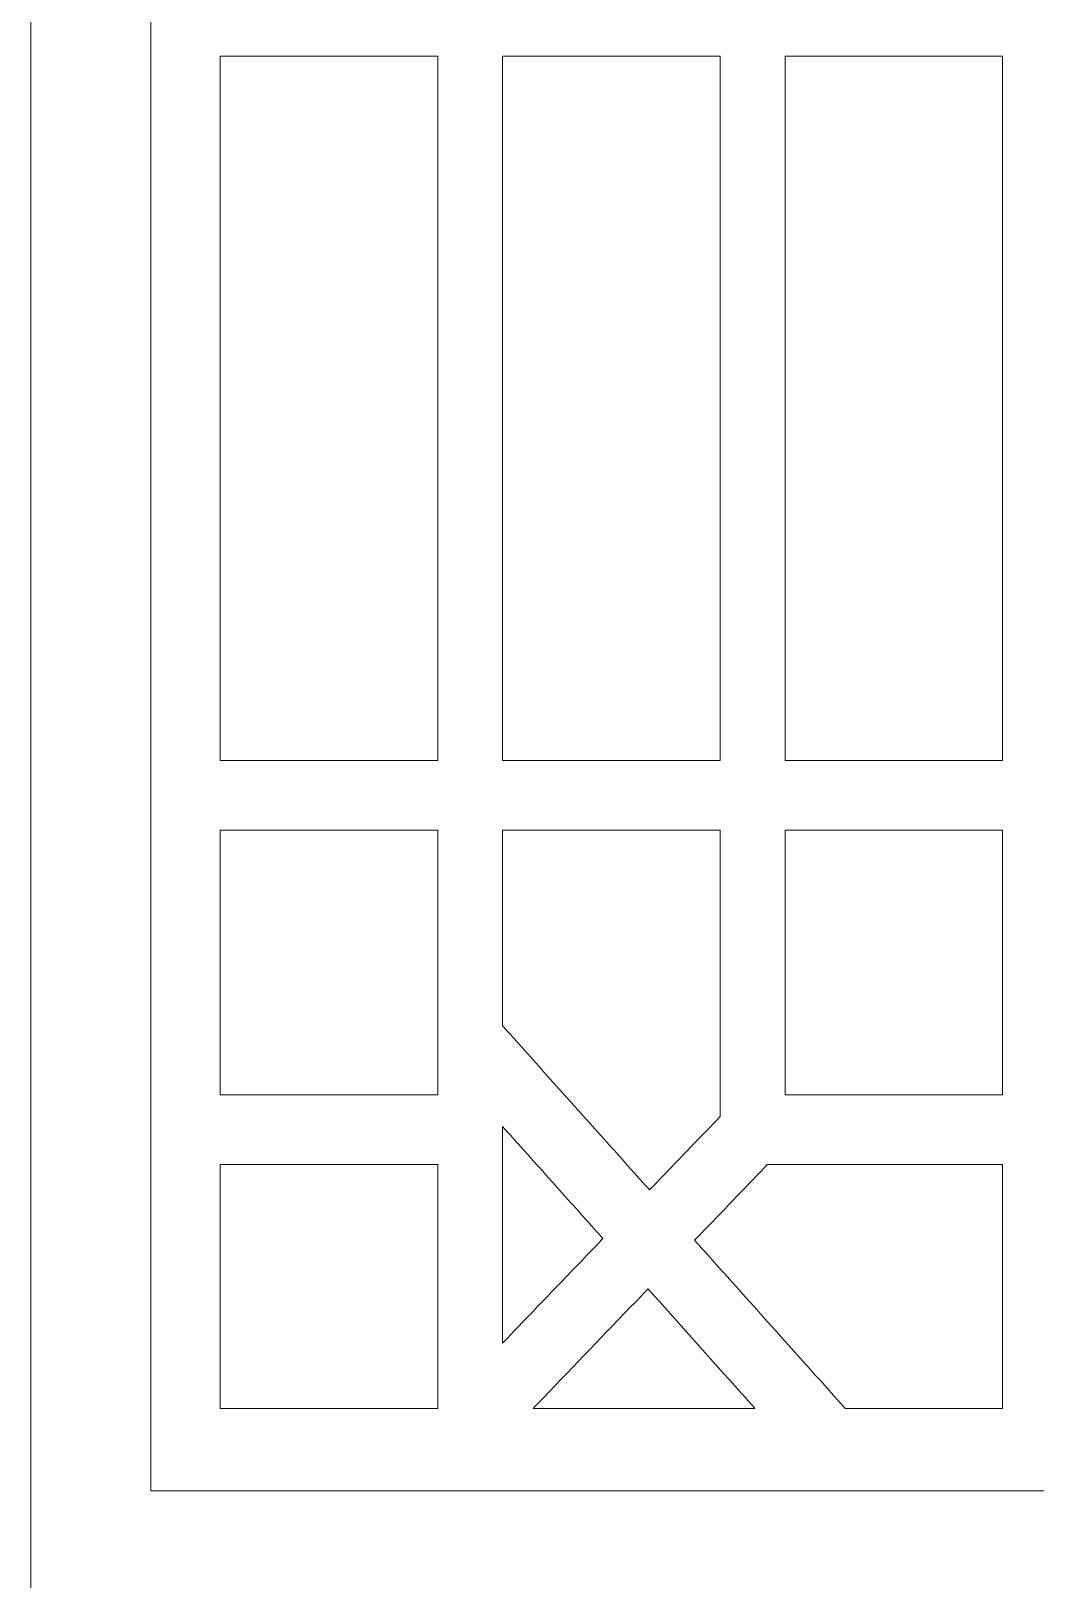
# Model space of a CAD drawing. Header units: centimetres. Extents: x -27.5 to -16.8, y -9.5 to 9.5.
# Drawn here: x -21.086 to -18.925, y -1.444 to 1.888 of the extents above; entities that cross this region are included whole.
import ezdxf

# ---------------------------------------------------------------- set-up
doc = ezdxf.new("R2010")
doc.units = ezdxf.units.CM
doc.header["$MEASUREMENT"] = 0
doc.layers.add('layer 1', color=7, linetype='Continuous')

msp = doc.modelspace()

# ---------------------------------------------------------------- linework, layer by layer
at = {"layer": 'layer 1', "color": 250, "lineweight": 9}
for points, knots in [([(-21.08554, 9.5), (-21.08554, 3.16667), (-21.08554, -3.16667), (-21.08554, -9.5), (-21.08554, -9.5), (-19.64491, -9.5), (-18.20427, -9.5), (-16.76367, -9.5), (-16.76367, -9.5), (-16.76367, -3.16667), (-16.76367, 3.16667), (-16.76367, 9.5), (-16.76367, 9.5), (-18.20427, 9.5), (-19.64491, 9.5), (-21.08554, 9.5)], [0, 0, 0, 0, 0.2, 0.2, 0.2, 0.2, 0.4, 0.4, 0.4, 0.4, 0.6, 0.6, 0.6, 0.6, 1, 1, 1, 1]), ([(-20.8272, -1.2539), (-20.8272, 2.24882), (-20.8272, 5.75153), (-20.8272, 9.25424), (-20.8272, 9.25424), (-19.5588, 9.25424), (-18.29036, 9.25424), (-17.02196, 9.25424), (-17.02196, 9.25424), (-17.02196, 5.75153), (-17.02196, 2.24882), (-17.02196, -1.2539), (-17.02196, -1.2539), (-18.29036, -1.2539), (-19.5588, -1.2539), (-20.8272, -1.2539)], [0, 0, 0, 0, 0.2, 0.2, 0.2, 0.2, 0.4, 0.4, 0.4, 0.4, 0.6, 0.6, 0.6, 0.6, 1, 1, 1, 1]), ([(-17.02196, -1.2539), (-17.02196, 2.24882), (-17.02196, 5.75153), (-17.02196, 9.25424), (-17.02196, 9.25424), (-18.29036, 9.25424), (-19.5588, 9.25424), (-20.8272, 9.25424), (-20.8272, 9.25424), (-20.8272, 5.75153), (-20.8272, 2.24882), (-20.8272, -1.2539), (-20.8272, -1.2539), (-19.5588, -1.2539), (-18.29036, -1.2539), (-17.02196, -1.2539)], [0, 0, 0, 0, 0.2, 0.2, 0.2, 0.2, 0.4, 0.4, 0.4, 0.4, 0.6, 0.6, 0.6, 0.6, 1, 1, 1, 1]), ([(-20.65877, 1.83314), (-20.51578, 1.83314), (-20.37272, 1.83314), (-20.22972, 1.83314), (-20.22972, 1.83314), (-20.22317, 1.83314), (-20.21666, 1.83314), (-20.21009, 1.83314), (-20.21009, 1.83314), (-20.21009, 1.82611), (-20.21009, 1.81903), (-20.21009, 1.81197), (-20.21009, 1.81197), (-20.21009, 1.32104), (-20.21009, 0.83007), (-20.21009, 0.33909), (-20.21009, 0.33909), (-20.21009, 0.33204), (-20.21009, 0.325), (-20.21009, 0.31795), (-20.21009, 0.31795), (-20.21666, 0.31795), (-20.22317, 0.31795), (-20.22972, 0.31795), (-20.22972, 0.31795), (-20.37272, 0.31795), (-20.51578, 0.31795), (-20.65877, 0.31795), (-20.65877, 0.31795), (-20.66533, 0.31795), (-20.67183, 0.31795), (-20.67838, 0.31795), (-20.67838, 0.31795), (-20.67838, 0.325), (-20.67838, 0.33204), (-20.67838, 0.33909), (-20.67838, 0.33909), (-20.67838, 0.83007), (-20.67838, 1.32104), (-20.67838, 1.81197), (-20.67838, 1.81197), (-20.67838, 1.81903), (-20.67838, 1.82611), (-20.67838, 1.83314), (-20.67838, 1.83314), (-20.67183, 1.83314), (-20.66533, 1.83314), (-20.65877, 1.83314)], [0, 0, 0, 0, 0.0769231, 0.0769231, 0.0769231, 0.0769231, 0.1538462, 0.1538462, 0.1538462, 0.1538462, 0.2307692, 0.2307692, 0.2307692, 0.2307692, 0.3076923, 0.3076923, 0.3076923, 0.3076923, 0.3846154, 0.3846154, 0.3846154, 0.3846154, 0.4615385, 0.4615385, 0.4615385, 0.4615385, 0.5384615, 0.5384615, 0.5384615, 0.5384615, 0.6153846, 0.6153846, 0.6153846, 0.6153846, 0.6923077, 0.6923077, 0.6923077, 0.6923077, 0.7692308, 0.7692308, 0.7692308, 0.7692308, 0.8461538, 0.8461538, 0.8461538, 0.8461538, 1, 1, 1, 1]), ([(-20.65877, 0.31795), (-20.51578, 0.31795), (-20.37272, 0.31795), (-20.22972, 0.31795), (-20.22972, 0.31795), (-20.22317, 0.31795), (-20.21666, 0.31795), (-20.21009, 0.31795), (-20.21009, 0.31795), (-20.21009, 0.325), (-20.21009, 0.33204), (-20.21009, 0.33909), (-20.21009, 0.33909), (-20.21009, 0.83007), (-20.21009, 1.32104), (-20.21009, 1.81197), (-20.21009, 1.81197), (-20.21009, 1.81903), (-20.21009, 1.82611), (-20.21009, 1.83314), (-20.21009, 1.83314), (-20.21666, 1.83314), (-20.22317, 1.83314), (-20.22972, 1.83314), (-20.22972, 1.83314), (-20.37272, 1.83314), (-20.51578, 1.83314), (-20.65877, 1.83314), (-20.65877, 1.83314), (-20.66533, 1.83314), (-20.67183, 1.83314), (-20.67838, 1.83314), (-20.67838, 1.83314), (-20.67838, 1.82611), (-20.67838, 1.81903), (-20.67838, 1.81197), (-20.67838, 1.81197), (-20.67838, 1.32104), (-20.67838, 0.83007), (-20.67838, 0.33909), (-20.67838, 0.33909), (-20.67838, 0.33204), (-20.67838, 0.325), (-20.67838, 0.31795), (-20.67838, 0.31795), (-20.67183, 0.31795), (-20.66533, 0.31795), (-20.65877, 0.31795)], [0, 0, 0, 0, 0.0769231, 0.0769231, 0.0769231, 0.0769231, 0.1538462, 0.1538462, 0.1538462, 0.1538462, 0.2307692, 0.2307692, 0.2307692, 0.2307692, 0.3076923, 0.3076923, 0.3076923, 0.3076923, 0.3846154, 0.3846154, 0.3846154, 0.3846154, 0.4615385, 0.4615385, 0.4615385, 0.4615385, 0.5384615, 0.5384615, 0.5384615, 0.5384615, 0.6153846, 0.6153846, 0.6153846, 0.6153846, 0.6923077, 0.6923077, 0.6923077, 0.6923077, 0.7692308, 0.7692308, 0.7692308, 0.7692308, 0.8461538, 0.8461538, 0.8461538, 0.8461538, 1, 1, 1, 1]), ([(-19.60224, 1.81197), (-19.60224, 1.32104), (-19.60224, 0.83007), (-19.60224, 0.33909), (-19.60224, 0.33909), (-19.60224, 0.33204), (-19.60224, 0.325), (-19.60224, 0.31795), (-19.60224, 0.31795), (-19.60879, 0.31795), (-19.61532, 0.31795), (-19.62187, 0.31795), (-19.62187, 0.31795), (-19.76486, 0.31795), (-19.9079, 0.31795), (-20.05092, 0.31795), (-20.05092, 0.31795), (-20.05747, 0.31795), (-20.06398, 0.31795), (-20.07053, 0.31795), (-20.07053, 0.31795), (-20.07053, 0.325), (-20.07053, 0.33204), (-20.07053, 0.33909), (-20.07053, 0.33909), (-20.07053, 0.83007), (-20.07053, 1.32104), (-20.07053, 1.81197), (-20.07053, 1.81197), (-20.07053, 1.81903), (-20.07053, 1.82611), (-20.07053, 1.83314), (-20.07053, 1.83314), (-20.06398, 1.83314), (-20.05747, 1.83314), (-20.05092, 1.83314), (-20.05092, 1.83314), (-19.9079, 1.83314), (-19.76486, 1.83314), (-19.62187, 1.83314), (-19.62187, 1.83314), (-19.61532, 1.83314), (-19.60879, 1.83314), (-19.60224, 1.83314), (-19.60224, 1.83314), (-19.60224, 1.82611), (-19.60224, 1.81903), (-19.60224, 1.81197)], [0, 0, 0, 0, 0.0769231, 0.0769231, 0.0769231, 0.0769231, 0.1538462, 0.1538462, 0.1538462, 0.1538462, 0.2307692, 0.2307692, 0.2307692, 0.2307692, 0.3076923, 0.3076923, 0.3076923, 0.3076923, 0.3846154, 0.3846154, 0.3846154, 0.3846154, 0.4615385, 0.4615385, 0.4615385, 0.4615385, 0.5384615, 0.5384615, 0.5384615, 0.5384615, 0.6153846, 0.6153846, 0.6153846, 0.6153846, 0.6923077, 0.6923077, 0.6923077, 0.6923077, 0.7692308, 0.7692308, 0.7692308, 0.7692308, 0.8461538, 0.8461538, 0.8461538, 0.8461538, 1, 1, 1, 1]), ([(-19.62187, 1.83314), (-19.76486, 1.83314), (-19.9079, 1.83314), (-20.05092, 1.83314), (-20.05092, 1.83314), (-20.05747, 1.83314), (-20.06398, 1.83314), (-20.07053, 1.83314), (-20.07053, 1.83314), (-20.07053, 1.82611), (-20.07053, 1.81903), (-20.07053, 1.81197), (-20.07053, 1.81197), (-20.07053, 1.32104), (-20.07053, 0.83007), (-20.07053, 0.33909), (-20.07053, 0.33909), (-20.07053, 0.33204), (-20.07053, 0.325), (-20.07053, 0.31795), (-20.07053, 0.31795), (-20.06398, 0.31795), (-20.05747, 0.31795), (-20.05092, 0.31795), (-20.05092, 0.31795), (-19.9079, 0.31795), (-19.76486, 0.31795), (-19.62187, 0.31795), (-19.62187, 0.31795), (-19.61532, 0.31795), (-19.60879, 0.31795), (-19.60224, 0.31795), (-19.60224, 0.31795), (-19.60224, 0.325), (-19.60224, 0.33204), (-19.60224, 0.33909), (-19.60224, 0.33909), (-19.60224, 0.83007), (-19.60224, 1.32104), (-19.60224, 1.81197), (-19.60224, 1.81197), (-19.60224, 1.81903), (-19.60224, 1.82611), (-19.60224, 1.83314), (-19.60224, 1.83314), (-19.60879, 1.83314), (-19.61532, 1.83314), (-19.62187, 1.83314)], [0, 0, 0, 0, 0.0769231, 0.0769231, 0.0769231, 0.0769231, 0.1538462, 0.1538462, 0.1538462, 0.1538462, 0.2307692, 0.2307692, 0.2307692, 0.2307692, 0.3076923, 0.3076923, 0.3076923, 0.3076923, 0.3846154, 0.3846154, 0.3846154, 0.3846154, 0.4615385, 0.4615385, 0.4615385, 0.4615385, 0.5384615, 0.5384615, 0.5384615, 0.5384615, 0.6153846, 0.6153846, 0.6153846, 0.6153846, 0.6923077, 0.6923077, 0.6923077, 0.6923077, 0.7692308, 0.7692308, 0.7692308, 0.7692308, 0.8461538, 0.8461538, 0.8461538, 0.8461538, 1, 1, 1, 1]), ([(-18.99438, 1.81197), (-18.99438, 1.32104), (-18.99438, 0.83007), (-18.99438, 0.33909), (-18.99438, 0.33909), (-18.99438, 0.33204), (-18.99438, 0.325), (-18.99438, 0.31795), (-18.99438, 0.31795), (-19.00089, 0.31795), (-19.00746, 0.31795), (-19.01397, 0.31795), (-19.01397, 0.31795), (-19.15701, 0.31795), (-19.30005, 0.31795), (-19.44307, 0.31795), (-19.44307, 0.31795), (-19.44962, 0.31795), (-19.45612, 0.31795), (-19.46268, 0.31795), (-19.46268, 0.31795), (-19.46268, 0.325), (-19.46268, 0.33204), (-19.46268, 0.33909), (-19.46268, 0.33909), (-19.46268, 0.83007), (-19.46268, 1.32104), (-19.46268, 1.81197), (-19.46268, 1.81197), (-19.46268, 1.81903), (-19.46268, 1.82611), (-19.46268, 1.83314), (-19.46268, 1.83314), (-19.45612, 1.83314), (-19.44962, 1.83314), (-19.44307, 1.83314), (-19.44307, 1.83314), (-19.30005, 1.83314), (-19.15701, 1.83314), (-19.01397, 1.83314), (-19.01397, 1.83314), (-19.00746, 1.83314), (-19.00089, 1.83314), (-18.99438, 1.83314), (-18.99438, 1.83314), (-18.99438, 1.82611), (-18.99438, 1.81903), (-18.99438, 1.81197)], [0, 0, 0, 0, 0.0769231, 0.0769231, 0.0769231, 0.0769231, 0.1538462, 0.1538462, 0.1538462, 0.1538462, 0.2307692, 0.2307692, 0.2307692, 0.2307692, 0.3076923, 0.3076923, 0.3076923, 0.3076923, 0.3846154, 0.3846154, 0.3846154, 0.3846154, 0.4615385, 0.4615385, 0.4615385, 0.4615385, 0.5384615, 0.5384615, 0.5384615, 0.5384615, 0.6153846, 0.6153846, 0.6153846, 0.6153846, 0.6923077, 0.6923077, 0.6923077, 0.6923077, 0.7692308, 0.7692308, 0.7692308, 0.7692308, 0.8461538, 0.8461538, 0.8461538, 0.8461538, 1, 1, 1, 1]), ([(-18.99438, 0.33909), (-18.99438, 0.83007), (-18.99438, 1.32104), (-18.99438, 1.81197), (-18.99438, 1.81197), (-18.99438, 1.81903), (-18.99438, 1.82611), (-18.99438, 1.83314), (-18.99438, 1.83314), (-19.00089, 1.83314), (-19.00746, 1.83314), (-19.01397, 1.83314), (-19.01397, 1.83314), (-19.15701, 1.83314), (-19.30005, 1.83314), (-19.44307, 1.83314), (-19.44307, 1.83314), (-19.44962, 1.83314), (-19.45612, 1.83314), (-19.46268, 1.83314), (-19.46268, 1.83314), (-19.46268, 1.82611), (-19.46268, 1.81903), (-19.46268, 1.81197), (-19.46268, 1.81197), (-19.46268, 1.32104), (-19.46268, 0.83007), (-19.46268, 0.33909), (-19.46268, 0.33909), (-19.46268, 0.33204), (-19.46268, 0.325), (-19.46268, 0.31795), (-19.46268, 0.31795), (-19.45612, 0.31795), (-19.44962, 0.31795), (-19.44307, 0.31795), (-19.44307, 0.31795), (-19.30005, 0.31795), (-19.15701, 0.31795), (-19.01397, 0.31795), (-19.01397, 0.31795), (-19.00746, 0.31795), (-19.00089, 0.31795), (-18.99438, 0.31795), (-18.99438, 0.31795), (-18.99438, 0.325), (-18.99438, 0.33204), (-18.99438, 0.33909)], [0, 0, 0, 0, 0.0769231, 0.0769231, 0.0769231, 0.0769231, 0.1538462, 0.1538462, 0.1538462, 0.1538462, 0.2307692, 0.2307692, 0.2307692, 0.2307692, 0.3076923, 0.3076923, 0.3076923, 0.3076923, 0.3846154, 0.3846154, 0.3846154, 0.3846154, 0.4615385, 0.4615385, 0.4615385, 0.4615385, 0.5384615, 0.5384615, 0.5384615, 0.5384615, 0.6153846, 0.6153846, 0.6153846, 0.6153846, 0.6923077, 0.6923077, 0.6923077, 0.6923077, 0.7692308, 0.7692308, 0.7692308, 0.7692308, 0.8461538, 0.8461538, 0.8461538, 0.8461538, 1, 1, 1, 1]), ([(-20.65877, 0.16749), (-20.51578, 0.16749), (-20.37272, 0.16749), (-20.22972, 0.16749), (-20.22972, 0.16749), (-20.22317, 0.16749), (-20.21666, 0.16749), (-20.21009, 0.16749), (-20.21009, 0.16749), (-20.21009, 0.16041), (-20.21009, 0.15335), (-20.21009, 0.14632), (-20.21009, 0.14632), (-20.21009, -0.02928), (-20.21009, -0.20482), (-20.21009, -0.38039), (-20.21009, -0.38039), (-20.21009, -0.38745), (-20.21009, -0.39448), (-20.21009, -0.40154), (-20.21009, -0.40154), (-20.21666, -0.40154), (-20.22317, -0.40154), (-20.22972, -0.40154), (-20.22972, -0.40154), (-20.37272, -0.40154), (-20.51578, -0.40154), (-20.65877, -0.40154), (-20.65877, -0.40154), (-20.66533, -0.40154), (-20.67183, -0.40154), (-20.67838, -0.40154), (-20.67838, -0.40154), (-20.67838, -0.39448), (-20.67838, -0.38745), (-20.67838, -0.38039), (-20.67838, -0.38039), (-20.67838, -0.20482), (-20.67838, -0.02928), (-20.67838, 0.14632), (-20.67838, 0.14632), (-20.67838, 0.15335), (-20.67838, 0.16041), (-20.67838, 0.16749), (-20.67838, 0.16749), (-20.67183, 0.16749), (-20.66533, 0.16749), (-20.65877, 0.16749)], [0, 0, 0, 0, 0.0769231, 0.0769231, 0.0769231, 0.0769231, 0.1538462, 0.1538462, 0.1538462, 0.1538462, 0.2307692, 0.2307692, 0.2307692, 0.2307692, 0.3076923, 0.3076923, 0.3076923, 0.3076923, 0.3846154, 0.3846154, 0.3846154, 0.3846154, 0.4615385, 0.4615385, 0.4615385, 0.4615385, 0.5384615, 0.5384615, 0.5384615, 0.5384615, 0.6153846, 0.6153846, 0.6153846, 0.6153846, 0.6923077, 0.6923077, 0.6923077, 0.6923077, 0.7692308, 0.7692308, 0.7692308, 0.7692308, 0.8461538, 0.8461538, 0.8461538, 0.8461538, 1, 1, 1, 1]), ([(-20.65877, -0.40154), (-20.51578, -0.40154), (-20.37272, -0.40154), (-20.22972, -0.40154), (-20.22972, -0.40154), (-20.22317, -0.40154), (-20.21666, -0.40154), (-20.21009, -0.40154), (-20.21009, -0.40154), (-20.21009, -0.39448), (-20.21009, -0.38745), (-20.21009, -0.38039), (-20.21009, -0.38039), (-20.21009, -0.20482), (-20.21009, -0.02928), (-20.21009, 0.14632), (-20.21009, 0.14632), (-20.21009, 0.15335), (-20.21009, 0.16041), (-20.21009, 0.16749), (-20.21009, 0.16749), (-20.21666, 0.16749), (-20.22317, 0.16749), (-20.22972, 0.16749), (-20.22972, 0.16749), (-20.37272, 0.16749), (-20.51578, 0.16749), (-20.65877, 0.16749), (-20.65877, 0.16749), (-20.66533, 0.16749), (-20.67183, 0.16749), (-20.67838, 0.16749), (-20.67838, 0.16749), (-20.67838, 0.16041), (-20.67838, 0.15335), (-20.67838, 0.14632), (-20.67838, 0.14632), (-20.67838, -0.02928), (-20.67838, -0.20482), (-20.67838, -0.38039), (-20.67838, -0.38039), (-20.67838, -0.38745), (-20.67838, -0.39448), (-20.67838, -0.40154), (-20.67838, -0.40154), (-20.67183, -0.40154), (-20.66533, -0.40154), (-20.65877, -0.40154)], [0, 0, 0, 0, 0.0769231, 0.0769231, 0.0769231, 0.0769231, 0.1538462, 0.1538462, 0.1538462, 0.1538462, 0.2307692, 0.2307692, 0.2307692, 0.2307692, 0.3076923, 0.3076923, 0.3076923, 0.3076923, 0.3846154, 0.3846154, 0.3846154, 0.3846154, 0.4615385, 0.4615385, 0.4615385, 0.4615385, 0.5384615, 0.5384615, 0.5384615, 0.5384615, 0.6153846, 0.6153846, 0.6153846, 0.6153846, 0.6923077, 0.6923077, 0.6923077, 0.6923077, 0.7692308, 0.7692308, 0.7692308, 0.7692308, 0.8461538, 0.8461538, 0.8461538, 0.8461538, 1, 1, 1, 1]), ([(-19.60824, -0.45471), (-19.65215, -0.50044), (-19.69614, -0.54621), (-19.74005, -0.59195), (-19.74005, -0.59195), (-19.74477, -0.59683), (-19.74942, -0.60174), (-19.75416, -0.60662), (-19.75416, -0.60662), (-19.7587, -0.60158), (-19.76324, -0.59649), (-19.76779, -0.59143), (-19.76779, -0.59143), (-19.86687, -0.48078), (-19.96591, -0.37018), (-20.06501, -0.25953), (-20.06501, -0.25953), (-20.06687, -0.25747), (-20.06867, -0.25543), (-20.07053, -0.25337), (-20.07053, -0.25337), (-20.07053, -0.25053), (-20.07053, -0.24769), (-20.07053, -0.24484), (-20.07053, -0.24484), (-20.07053, -0.11447), (-20.07053, 0.01595), (-20.07053, 0.14632), (-20.07053, 0.14632), (-20.07053, 0.15335), (-20.07053, 0.16041), (-20.07053, 0.16749), (-20.07053, 0.16749), (-20.06398, 0.16749), (-20.05747, 0.16749), (-20.05092, 0.16749), (-20.05092, 0.16749), (-19.9079, 0.16749), (-19.76486, 0.16749), (-19.62187, 0.16749), (-19.62187, 0.16749), (-19.61532, 0.16749), (-19.60879, 0.16749), (-19.60224, 0.16749), (-19.60224, 0.16749), (-19.60224, 0.16041), (-19.60224, 0.15335), (-19.60224, 0.14632), (-19.60224, 0.14632), (-19.60224, -0.04893), (-19.60224, -0.2442), (-19.60224, -0.43948), (-19.60224, -0.43948), (-19.60224, -0.44248), (-19.60224, -0.44548), (-19.60224, -0.44848), (-19.60224, -0.44848), (-19.60423, -0.45052), (-19.60624, -0.4526), (-19.60824, -0.45471)], [0, 0, 0, 0, 0.0625, 0.0625, 0.0625, 0.0625, 0.125, 0.125, 0.125, 0.125, 0.1875, 0.1875, 0.1875, 0.1875, 0.25, 0.25, 0.25, 0.25, 0.3125, 0.3125, 0.3125, 0.3125, 0.375, 0.375, 0.375, 0.375, 0.4375, 0.4375, 0.4375, 0.4375, 0.5, 0.5, 0.5, 0.5, 0.5625, 0.5625, 0.5625, 0.5625, 0.625, 0.625, 0.625, 0.625, 0.6875, 0.6875, 0.6875, 0.6875, 0.75, 0.75, 0.75, 0.75, 0.8125, 0.8125, 0.8125, 0.8125, 0.875, 0.875, 0.875, 0.875, 1, 1, 1, 1]), ([(-19.60224, -0.43948), (-19.60224, -0.2442), (-19.60224, -0.04893), (-19.60224, 0.14632), (-19.60224, 0.14632), (-19.60224, 0.15335), (-19.60224, 0.16041), (-19.60224, 0.16749), (-19.60224, 0.16749), (-19.60879, 0.16749), (-19.61532, 0.16749), (-19.62187, 0.16749), (-19.62187, 0.16749), (-19.76486, 0.16749), (-19.9079, 0.16749), (-20.05092, 0.16749), (-20.05092, 0.16749), (-20.05747, 0.16749), (-20.06398, 0.16749), (-20.07053, 0.16749), (-20.07053, 0.16749), (-20.07053, 0.16041), (-20.07053, 0.15335), (-20.07053, 0.14632), (-20.07053, 0.14632), (-20.07053, 0.01595), (-20.07053, -0.11447), (-20.07053, -0.24484), (-20.07053, -0.24484), (-20.07053, -0.24769), (-20.07053, -0.25053), (-20.07053, -0.25337), (-20.07053, -0.25337), (-20.06867, -0.25543), (-20.06687, -0.25747), (-20.06501, -0.25953), (-20.06501, -0.25953), (-19.96591, -0.37018), (-19.86687, -0.48078), (-19.76779, -0.59143), (-19.76779, -0.59143), (-19.76324, -0.59649), (-19.7587, -0.60158), (-19.75416, -0.60662), (-19.75416, -0.60662), (-19.74942, -0.60174), (-19.74477, -0.59683), (-19.74005, -0.59195), (-19.74005, -0.59195), (-19.69614, -0.54621), (-19.65215, -0.50044), (-19.60824, -0.45471), (-19.60824, -0.45471), (-19.60624, -0.4526), (-19.60423, -0.45052), (-19.60224, -0.44848), (-19.60224, -0.44848), (-19.60224, -0.44548), (-19.60224, -0.44248), (-19.60224, -0.43948)], [0, 0, 0, 0, 0.0625, 0.0625, 0.0625, 0.0625, 0.125, 0.125, 0.125, 0.125, 0.1875, 0.1875, 0.1875, 0.1875, 0.25, 0.25, 0.25, 0.25, 0.3125, 0.3125, 0.3125, 0.3125, 0.375, 0.375, 0.375, 0.375, 0.4375, 0.4375, 0.4375, 0.4375, 0.5, 0.5, 0.5, 0.5, 0.5625, 0.5625, 0.5625, 0.5625, 0.625, 0.625, 0.625, 0.625, 0.6875, 0.6875, 0.6875, 0.6875, 0.75, 0.75, 0.75, 0.75, 0.8125, 0.8125, 0.8125, 0.8125, 0.875, 0.875, 0.875, 0.875, 1, 1, 1, 1]), ([(-18.99438, 0.14632), (-18.99438, -0.02928), (-18.99438, -0.20482), (-18.99438, -0.38039), (-18.99438, -0.38039), (-18.99438, -0.38745), (-18.99438, -0.39448), (-18.99438, -0.40154), (-18.99438, -0.40154), (-19.00089, -0.40154), (-19.00746, -0.40154), (-19.01397, -0.40154), (-19.01397, -0.40154), (-19.15701, -0.40154), (-19.30005, -0.40154), (-19.44307, -0.40154), (-19.44307, -0.40154), (-19.44962, -0.40154), (-19.45612, -0.40154), (-19.46268, -0.40154), (-19.46268, -0.40154), (-19.46268, -0.39448), (-19.46268, -0.38745), (-19.46268, -0.38039), (-19.46268, -0.38039), (-19.46268, -0.20482), (-19.46268, -0.02928), (-19.46268, 0.14632), (-19.46268, 0.14632), (-19.46268, 0.15335), (-19.46268, 0.16041), (-19.46268, 0.16749), (-19.46268, 0.16749), (-19.45612, 0.16749), (-19.44962, 0.16749), (-19.44307, 0.16749), (-19.44307, 0.16749), (-19.30005, 0.16749), (-19.15701, 0.16749), (-19.01397, 0.16749), (-19.01397, 0.16749), (-19.00746, 0.16749), (-19.00089, 0.16749), (-18.99438, 0.16749), (-18.99438, 0.16749), (-18.99438, 0.16041), (-18.99438, 0.15335), (-18.99438, 0.14632)], [0, 0, 0, 0, 0.0769231, 0.0769231, 0.0769231, 0.0769231, 0.1538462, 0.1538462, 0.1538462, 0.1538462, 0.2307692, 0.2307692, 0.2307692, 0.2307692, 0.3076923, 0.3076923, 0.3076923, 0.3076923, 0.3846154, 0.3846154, 0.3846154, 0.3846154, 0.4615385, 0.4615385, 0.4615385, 0.4615385, 0.5384615, 0.5384615, 0.5384615, 0.5384615, 0.6153846, 0.6153846, 0.6153846, 0.6153846, 0.6923077, 0.6923077, 0.6923077, 0.6923077, 0.7692308, 0.7692308, 0.7692308, 0.7692308, 0.8461538, 0.8461538, 0.8461538, 0.8461538, 1, 1, 1, 1]), ([(-18.99438, -0.38039), (-18.99438, -0.20482), (-18.99438, -0.02928), (-18.99438, 0.14632), (-18.99438, 0.14632), (-18.99438, 0.15335), (-18.99438, 0.16041), (-18.99438, 0.16749), (-18.99438, 0.16749), (-19.00089, 0.16749), (-19.00746, 0.16749), (-19.01397, 0.16749), (-19.01397, 0.16749), (-19.15701, 0.16749), (-19.30005, 0.16749), (-19.44307, 0.16749), (-19.44307, 0.16749), (-19.44962, 0.16749), (-19.45612, 0.16749), (-19.46268, 0.16749), (-19.46268, 0.16749), (-19.46268, 0.16041), (-19.46268, 0.15335), (-19.46268, 0.14632), (-19.46268, 0.14632), (-19.46268, -0.02928), (-19.46268, -0.20482), (-19.46268, -0.38039), (-19.46268, -0.38039), (-19.46268, -0.38745), (-19.46268, -0.39448), (-19.46268, -0.40154), (-19.46268, -0.40154), (-19.45612, -0.40154), (-19.44962, -0.40154), (-19.44307, -0.40154), (-19.44307, -0.40154), (-19.30005, -0.40154), (-19.15701, -0.40154), (-19.01397, -0.40154), (-19.01397, -0.40154), (-19.00746, -0.40154), (-19.00089, -0.40154), (-18.99438, -0.40154), (-18.99438, -0.40154), (-18.99438, -0.39448), (-18.99438, -0.38745), (-18.99438, -0.38039)], [0, 0, 0, 0, 0.0769231, 0.0769231, 0.0769231, 0.0769231, 0.1538462, 0.1538462, 0.1538462, 0.1538462, 0.2307692, 0.2307692, 0.2307692, 0.2307692, 0.3076923, 0.3076923, 0.3076923, 0.3076923, 0.3846154, 0.3846154, 0.3846154, 0.3846154, 0.4615385, 0.4615385, 0.4615385, 0.4615385, 0.5384615, 0.5384615, 0.5384615, 0.5384615, 0.6153846, 0.6153846, 0.6153846, 0.6153846, 0.6923077, 0.6923077, 0.6923077, 0.6923077, 0.7692308, 0.7692308, 0.7692308, 0.7692308, 0.8461538, 0.8461538, 0.8461538, 0.8461538, 1, 1, 1, 1]), ([(-20.03683, -0.50765), (-19.98059, -0.57044), (-19.9244, -0.63319), (-19.86818, -0.69596), (-19.86818, -0.69596), (-19.86364, -0.70107), (-19.85911, -0.70611), (-19.85455, -0.71117), (-19.85455, -0.71117), (-19.85925, -0.7161), (-19.86394, -0.72098), (-19.86864, -0.72588), (-19.86864, -0.72588), (-19.92488, -0.78441), (-19.98107, -0.84292), (-20.03729, -0.90147), (-20.03729, -0.90147), (-20.04838, -0.91299), (-20.05944, -0.92452), (-20.07053, -0.93604), (-20.07053, -0.93604), (-20.07053, -0.91948), (-20.07053, -0.90287), (-20.07053, -0.88626), (-20.07053, -0.88626), (-20.07053, -0.76494), (-20.07053, -0.64364), (-20.07053, -0.52234), (-20.07053, -0.52234), (-20.07053, -0.50493), (-20.07053, -0.48749), (-20.07053, -0.47006), (-20.07053, -0.47006), (-20.05928, -0.48259), (-20.04808, -0.4951), (-20.03683, -0.50765)], [0, 0, 0, 0, 0.1, 0.1, 0.1, 0.1, 0.2, 0.2, 0.2, 0.2, 0.3, 0.3, 0.3, 0.3, 0.4, 0.4, 0.4, 0.4, 0.5, 0.5, 0.5, 0.5, 0.6, 0.6, 0.6, 0.6, 0.7, 0.7, 0.7, 0.7, 0.8, 0.8, 0.8, 0.8, 1, 1, 1, 1]), ([(-20.07053, -0.52234), (-20.07053, -0.64364), (-20.07053, -0.76494), (-20.07053, -0.88626), (-20.07053, -0.88626), (-20.07053, -0.90287), (-20.07053, -0.91948), (-20.07053, -0.93604), (-20.07053, -0.93604), (-20.05944, -0.92452), (-20.04838, -0.91299), (-20.03729, -0.90147), (-20.03729, -0.90147), (-19.98107, -0.84292), (-19.92488, -0.78441), (-19.86864, -0.72588), (-19.86864, -0.72588), (-19.86394, -0.72098), (-19.85925, -0.7161), (-19.85455, -0.71117), (-19.85455, -0.71117), (-19.85911, -0.70611), (-19.86364, -0.70107), (-19.86818, -0.69596), (-19.86818, -0.69596), (-19.9244, -0.63319), (-19.98059, -0.57044), (-20.03683, -0.50765), (-20.03683, -0.50765), (-20.04808, -0.4951), (-20.05928, -0.48259), (-20.07053, -0.47006), (-20.07053, -0.47006), (-20.07053, -0.48749), (-20.07053, -0.50493), (-20.07053, -0.52234)], [0, 0, 0, 0, 0.1, 0.1, 0.1, 0.1, 0.2, 0.2, 0.2, 0.2, 0.3, 0.3, 0.3, 0.3, 0.4, 0.4, 0.4, 0.4, 0.5, 0.5, 0.5, 0.5, 0.6, 0.6, 0.6, 0.6, 0.7, 0.7, 0.7, 0.7, 0.8, 0.8, 0.8, 0.8, 1, 1, 1, 1]), ([(-20.65877, -0.55205), (-20.51578, -0.55205), (-20.37272, -0.55205), (-20.22972, -0.55205), (-20.22972, -0.55205), (-20.22317, -0.55205), (-20.21666, -0.55205), (-20.21009, -0.55205), (-20.21009, -0.55205), (-20.21009, -0.55908), (-20.21009, -0.56614), (-20.21009, -0.57317), (-20.21009, -0.57317), (-20.21009, -0.73392), (-20.21009, -0.89469), (-20.21009, -1.05542), (-20.21009, -1.05542), (-20.21009, -1.06247), (-20.21009, -1.06951), (-20.21009, -1.07656), (-20.21009, -1.07656), (-20.21666, -1.07656), (-20.22317, -1.07656), (-20.22972, -1.07656), (-20.22972, -1.07656), (-20.37272, -1.07656), (-20.51578, -1.07656), (-20.65877, -1.07656), (-20.65877, -1.07656), (-20.66533, -1.07656), (-20.67183, -1.07656), (-20.67838, -1.07656), (-20.67838, -1.07656), (-20.67838, -1.06951), (-20.67838, -1.06247), (-20.67838, -1.05542), (-20.67838, -1.05542), (-20.67838, -0.89469), (-20.67838, -0.73392), (-20.67838, -0.57317), (-20.67838, -0.57317), (-20.67838, -0.56614), (-20.67838, -0.55908), (-20.67838, -0.55205), (-20.67838, -0.55205), (-20.67183, -0.55205), (-20.66533, -0.55205), (-20.65877, -0.55205)], [0, 0, 0, 0, 0.0769231, 0.0769231, 0.0769231, 0.0769231, 0.1538462, 0.1538462, 0.1538462, 0.1538462, 0.2307692, 0.2307692, 0.2307692, 0.2307692, 0.3076923, 0.3076923, 0.3076923, 0.3076923, 0.3846154, 0.3846154, 0.3846154, 0.3846154, 0.4615385, 0.4615385, 0.4615385, 0.4615385, 0.5384615, 0.5384615, 0.5384615, 0.5384615, 0.6153846, 0.6153846, 0.6153846, 0.6153846, 0.6923077, 0.6923077, 0.6923077, 0.6923077, 0.7692308, 0.7692308, 0.7692308, 0.7692308, 0.8461538, 0.8461538, 0.8461538, 0.8461538, 1, 1, 1, 1]), ([(-20.65877, -1.07656), (-20.51578, -1.07656), (-20.37272, -1.07656), (-20.22972, -1.07656), (-20.22972, -1.07656), (-20.22317, -1.07656), (-20.21666, -1.07656), (-20.21009, -1.07656), (-20.21009, -1.07656), (-20.21009, -1.06951), (-20.21009, -1.06247), (-20.21009, -1.05542), (-20.21009, -1.05542), (-20.21009, -0.89469), (-20.21009, -0.73392), (-20.21009, -0.57317), (-20.21009, -0.57317), (-20.21009, -0.56614), (-20.21009, -0.55908), (-20.21009, -0.55205), (-20.21009, -0.55205), (-20.21666, -0.55205), (-20.22317, -0.55205), (-20.22972, -0.55205), (-20.22972, -0.55205), (-20.37272, -0.55205), (-20.51578, -0.55205), (-20.65877, -0.55205), (-20.65877, -0.55205), (-20.66533, -0.55205), (-20.67183, -0.55205), (-20.67838, -0.55205), (-20.67838, -0.55205), (-20.67838, -0.55908), (-20.67838, -0.56614), (-20.67838, -0.57317), (-20.67838, -0.57317), (-20.67838, -0.73392), (-20.67838, -0.89469), (-20.67838, -1.05542), (-20.67838, -1.05542), (-20.67838, -1.06247), (-20.67838, -1.06951), (-20.67838, -1.07656), (-20.67838, -1.07656), (-20.67183, -1.07656), (-20.66533, -1.07656), (-20.65877, -1.07656)], [0, 0, 0, 0, 0.0769231, 0.0769231, 0.0769231, 0.0769231, 0.1538462, 0.1538462, 0.1538462, 0.1538462, 0.2307692, 0.2307692, 0.2307692, 0.2307692, 0.3076923, 0.3076923, 0.3076923, 0.3076923, 0.3846154, 0.3846154, 0.3846154, 0.3846154, 0.4615385, 0.4615385, 0.4615385, 0.4615385, 0.5384615, 0.5384615, 0.5384615, 0.5384615, 0.6153846, 0.6153846, 0.6153846, 0.6153846, 0.6923077, 0.6923077, 0.6923077, 0.6923077, 0.7692308, 0.7692308, 0.7692308, 0.7692308, 0.8461538, 0.8461538, 0.8461538, 0.8461538, 1, 1, 1, 1]), ([(-18.99438, -0.57317), (-18.99438, -0.73392), (-18.99438, -0.89469), (-18.99438, -1.05542), (-18.99438, -1.05542), (-18.99438, -1.06247), (-18.99438, -1.06951), (-18.99438, -1.07656), (-18.99438, -1.07656), (-19.00089, -1.07656), (-19.00746, -1.07656), (-19.01397, -1.07656), (-19.01397, -1.07656), (-19.11763, -1.07656), (-19.22129, -1.07656), (-19.32495, -1.07656), (-19.32495, -1.07656), (-19.32777, -1.07656), (-19.33052, -1.07656), (-19.33329, -1.07656), (-19.33329, -1.07656), (-19.33521, -1.07441), (-19.33714, -1.07225), (-19.33909, -1.0701), (-19.33909, -1.0701), (-19.44057, -0.95677), (-19.54208, -0.84344), (-19.64356, -0.73009), (-19.64356, -0.73009), (-19.6481, -0.72505), (-19.65268, -0.71994), (-19.65717, -0.7149), (-19.65717, -0.7149), (-19.65252, -0.71003), (-19.64778, -0.70508), (-19.64308, -0.7002), (-19.64308, -0.7002), (-19.59754, -0.6528), (-19.55202, -0.6054), (-19.50652, -0.55798), (-19.50652, -0.55798), (-19.50458, -0.55599), (-19.50267, -0.55402), (-19.5008, -0.55205), (-19.5008, -0.55205), (-19.49816, -0.55205), (-19.4955, -0.55205), (-19.49285, -0.55205), (-19.49285, -0.55205), (-19.47628, -0.55205), (-19.45968, -0.55205), (-19.44307, -0.55205), (-19.44307, -0.55205), (-19.30005, -0.55205), (-19.15701, -0.55205), (-19.01397, -0.55205), (-19.01397, -0.55205), (-19.00746, -0.55205), (-19.00089, -0.55205), (-18.99438, -0.55205), (-18.99438, -0.55205), (-18.99438, -0.55908), (-18.99438, -0.56614), (-18.99438, -0.57317)], [0, 0, 0, 0, 0.0588235, 0.0588235, 0.0588235, 0.0588235, 0.1176471, 0.1176471, 0.1176471, 0.1176471, 0.1764706, 0.1764706, 0.1764706, 0.1764706, 0.2352941, 0.2352941, 0.2352941, 0.2352941, 0.2941176, 0.2941176, 0.2941176, 0.2941176, 0.3529412, 0.3529412, 0.3529412, 0.3529412, 0.4117647, 0.4117647, 0.4117647, 0.4117647, 0.4705882, 0.4705882, 0.4705882, 0.4705882, 0.5294118, 0.5294118, 0.5294118, 0.5294118, 0.5882353, 0.5882353, 0.5882353, 0.5882353, 0.6470588, 0.6470588, 0.6470588, 0.6470588, 0.7058824, 0.7058824, 0.7058824, 0.7058824, 0.7647059, 0.7647059, 0.7647059, 0.7647059, 0.8235294, 0.8235294, 0.8235294, 0.8235294, 0.8823529, 0.8823529, 0.8823529, 0.8823529, 1, 1, 1, 1]), ([(-18.99438, -1.05542), (-18.99438, -0.89469), (-18.99438, -0.73392), (-18.99438, -0.57317), (-18.99438, -0.57317), (-18.99438, -0.56614), (-18.99438, -0.55908), (-18.99438, -0.55205), (-18.99438, -0.55205), (-19.00089, -0.55205), (-19.00746, -0.55205), (-19.01397, -0.55205), (-19.01397, -0.55205), (-19.15701, -0.55205), (-19.30005, -0.55205), (-19.44307, -0.55205), (-19.44307, -0.55205), (-19.45968, -0.55205), (-19.47628, -0.55205), (-19.49285, -0.55205), (-19.49285, -0.55205), (-19.4955, -0.55205), (-19.49816, -0.55205), (-19.5008, -0.55205), (-19.5008, -0.55205), (-19.50267, -0.55402), (-19.50458, -0.55599), (-19.50652, -0.55798), (-19.50652, -0.55798), (-19.55202, -0.6054), (-19.59754, -0.6528), (-19.64308, -0.7002), (-19.64308, -0.7002), (-19.64778, -0.70508), (-19.65252, -0.71003), (-19.65717, -0.7149), (-19.65717, -0.7149), (-19.65268, -0.71994), (-19.6481, -0.72505), (-19.64356, -0.73009), (-19.64356, -0.73009), (-19.54208, -0.84344), (-19.44057, -0.95677), (-19.33909, -1.0701), (-19.33909, -1.0701), (-19.33714, -1.07225), (-19.33521, -1.07441), (-19.33329, -1.07656), (-19.33329, -1.07656), (-19.33052, -1.07656), (-19.32777, -1.07656), (-19.32495, -1.07656), (-19.32495, -1.07656), (-19.22129, -1.07656), (-19.11763, -1.07656), (-19.01397, -1.07656), (-19.01397, -1.07656), (-19.00746, -1.07656), (-19.00089, -1.07656), (-18.99438, -1.07656), (-18.99438, -1.07656), (-18.99438, -1.06951), (-18.99438, -1.06247), (-18.99438, -1.05542)], [0, 0, 0, 0, 0.0588235, 0.0588235, 0.0588235, 0.0588235, 0.1176471, 0.1176471, 0.1176471, 0.1176471, 0.1764706, 0.1764706, 0.1764706, 0.1764706, 0.2352941, 0.2352941, 0.2352941, 0.2352941, 0.2941176, 0.2941176, 0.2941176, 0.2941176, 0.3529412, 0.3529412, 0.3529412, 0.3529412, 0.4117647, 0.4117647, 0.4117647, 0.4117647, 0.4705882, 0.4705882, 0.4705882, 0.4705882, 0.5294118, 0.5294118, 0.5294118, 0.5294118, 0.5882353, 0.5882353, 0.5882353, 0.5882353, 0.6470588, 0.6470588, 0.6470588, 0.6470588, 0.7058824, 0.7058824, 0.7058824, 0.7058824, 0.7647059, 0.7647059, 0.7647059, 0.7647059, 0.8235294, 0.8235294, 0.8235294, 0.8235294, 0.8823529, 0.8823529, 0.8823529, 0.8823529, 1, 1, 1, 1]), ([(-19.96962, -1.04023), (-19.90364, -0.97153), (-19.83767, -0.90282), (-19.77169, -0.83412), (-19.77169, -0.83412), (-19.76699, -0.82922), (-19.7623, -0.82434), (-19.7576, -0.81944), (-19.7576, -0.81944), (-19.75306, -0.8245), (-19.74853, -0.82958), (-19.74399, -0.83462), (-19.74399, -0.83462), (-19.68246, -0.90333), (-19.62095, -0.97203), (-19.5594, -1.04073), (-19.5594, -1.04073), (-19.5487, -1.05269), (-19.538, -1.0646), (-19.5273, -1.07656), (-19.5273, -1.07656), (-19.5427, -1.07656), (-19.55811, -1.07656), (-19.57353, -1.07656), (-19.57353, -1.07656), (-19.70102, -1.07656), (-19.8285, -1.07656), (-19.95601, -1.07656), (-19.95601, -1.07656), (-19.97218, -1.07656), (-19.98838, -1.07656), (-20.00455, -1.07656), (-20.00455, -1.07656), (-19.99292, -1.06444), (-19.98128, -1.05235), (-19.96962, -1.04023)], [0, 0, 0, 0, 0.1, 0.1, 0.1, 0.1, 0.2, 0.2, 0.2, 0.2, 0.3, 0.3, 0.3, 0.3, 0.4, 0.4, 0.4, 0.4, 0.5, 0.5, 0.5, 0.5, 0.6, 0.6, 0.6, 0.6, 0.7, 0.7, 0.7, 0.7, 0.8, 0.8, 0.8, 0.8, 1, 1, 1, 1]), ([(-19.95601, -1.07656), (-19.8285, -1.07656), (-19.70102, -1.07656), (-19.57353, -1.07656), (-19.57353, -1.07656), (-19.55811, -1.07656), (-19.5427, -1.07656), (-19.5273, -1.07656), (-19.5273, -1.07656), (-19.538, -1.0646), (-19.5487, -1.05269), (-19.5594, -1.04073), (-19.5594, -1.04073), (-19.62095, -0.97203), (-19.68246, -0.90333), (-19.74399, -0.83462), (-19.74399, -0.83462), (-19.74853, -0.82958), (-19.75306, -0.8245), (-19.7576, -0.81944), (-19.7576, -0.81944), (-19.7623, -0.82434), (-19.76699, -0.82922), (-19.77169, -0.83412), (-19.77169, -0.83412), (-19.83767, -0.90282), (-19.90364, -0.97153), (-19.96962, -1.04023), (-19.96962, -1.04023), (-19.98128, -1.05235), (-19.99292, -1.06444), (-20.00455, -1.07656), (-20.00455, -1.07656), (-19.98838, -1.07656), (-19.97218, -1.07656), (-19.95601, -1.07656)], [0, 0, 0, 0, 0.1, 0.1, 0.1, 0.1, 0.2, 0.2, 0.2, 0.2, 0.3, 0.3, 0.3, 0.3, 0.4, 0.4, 0.4, 0.4, 0.5, 0.5, 0.5, 0.5, 0.6, 0.6, 0.6, 0.6, 0.7, 0.7, 0.7, 0.7, 0.8, 0.8, 0.8, 0.8, 1, 1, 1, 1])]:
    msp.add_open_spline(points, degree=3, knots=knots, dxfattribs=at)

doc.saveas('drawing.dxf')
